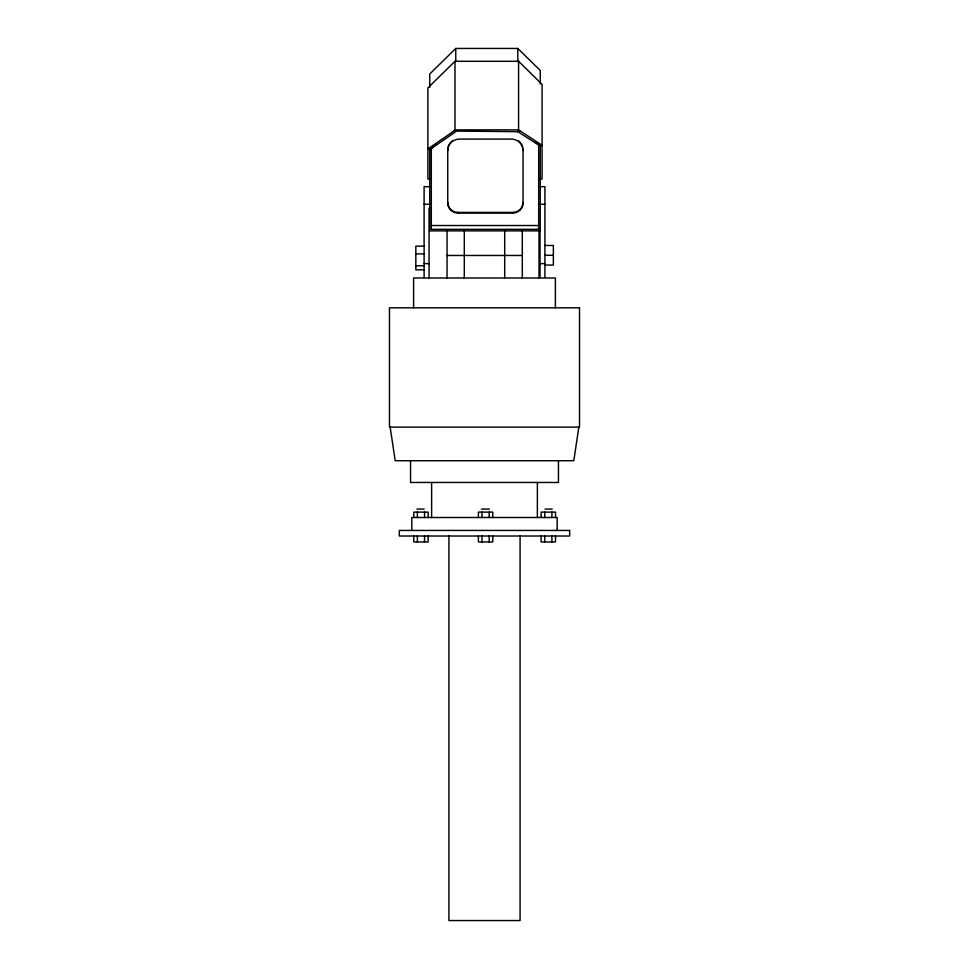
<?xml version="1.0" encoding="UTF-8"?>
<svg xmlns="http://www.w3.org/2000/svg" width="969" height="969" viewBox="0 0 969 969"><rect width="100%" height="100%" fill="white"/><g stroke="black" fill="none" stroke-linecap="round" stroke-linejoin="round"><path stroke-width="1.45" d="M578.832 427.123L573.805 460.723L395.195 460.723L390.168 427.123M540.242 84.037L540.242 70.471L517.809 48.45L455.757 48.45L429.739 73.995L429.739 87.343M540.242 179.047L542.083 179.047L542.083 84.376L518.585 61.289L454.994 61.289L427.886 87.9L427.886 179.047L429.739 179.047M431.302 148.548L435.493 144.442M453.771 131.081L454.994 129.882L518.585 129.882L542.083 145.277L540.242 145.992L517.809 131.687L453.771 131.081L427.886 148.947L429.739 149.65L455.757 131.687L454.994 129.882L454.994 61.289M519.759 131.045L517.809 131.687L518.585 129.882L518.585 61.289M429.739 186.666L424.107 186.666L424.107 277.025M540.242 186.666L544.917 186.666L544.917 277.025M424.107 204.265L429.739 204.265M540.242 204.265L544.917 204.265M447.751 202.412A10.175 9.993 0 0 0 457.925 212.405L512.867 212.405A10.175 9.993 0 0 0 523.042 202.412M452.329 140.856A11.701 11.483 0 0 0 447.751 149.977L447.751 203.03A10.175 9.993 0 0 0 457.925 213.023L512.867 213.023A10.175 9.993 0 0 0 523.042 203.03L523.042 149.977A11.701 11.483 0 0 0 522.945 148.475M431.302 225.523L538.679 225.523M544.917 245.472L553.36 245.472L553.36 265.07L544.917 265.07M424.107 246.126L415.834 246.126L415.834 269.818L424.107 269.818M415.834 253.89L424.107 253.89M544.917 255.271L553.36 255.271M447.048 255.465L522.315 255.465M424.107 263.616L429.073 263.616M540.036 263.616L544.917 263.616M415.834 265.748L424.107 265.748M416.985 509.064L424.18 509.064M481.472 509.064L489.381 509.064M545.038 509.064L552.233 509.064M535.445 141.849L538.679 145.023M558.447 460.723L558.447 482.465L410.553 482.465L410.553 460.723M557.187 530.443L557.187 517.507L411.813 517.507L411.813 530.443M555.503 517.507L555.503 512.116L541.126 512.116L541.126 517.507M555.503 536.014L555.503 541.95L541.126 541.95L541.126 536.014M555.382 307.815L555.382 277.982L413.618 277.982L413.618 307.815M551.906 512.116L551.906 517.507M551.906 536.014L551.906 541.95M544.723 512.116L544.723 517.507M544.723 536.014L544.723 541.95M540.242 145.895L540.242 230.864L429.739 230.864L429.739 149.396M540.036 229.847L540.036 277.025M539.018 230.271L539.018 277.982M538.679 144.248L538.679 229.314L431.302 229.314L431.302 147.748M537.371 482.465L537.371 517.507M522.315 230.271L522.315 277.982M520.074 536.014L520.074 920.55L448.926 920.55L448.926 536.014M517.809 48.45L517.809 61.641M512.867 212.405L512.867 213.023M504.704 231.228L504.704 277.982M492.773 517.507L492.773 512.116L478.395 512.116L478.395 517.507M492.773 536.014L492.773 541.95L478.395 541.95L478.395 536.014M489.175 512.116L489.175 517.507M489.175 536.014L489.175 541.95M481.993 512.116L481.993 517.507M481.993 536.014L481.993 541.95M464.296 231.228L464.296 277.982M457.925 212.405L457.925 213.023M455.757 48.45L455.757 61.641M447.048 230.271L447.048 277.982M431.629 482.465L431.629 517.507M429.073 208.165L429.073 277.982M428.153 517.507L428.153 512.116L413.775 512.116L413.775 517.507M428.153 536.014L428.153 541.95L413.775 541.95L413.775 536.014M424.555 512.116L424.555 517.507M424.555 536.014L424.555 541.95M417.373 512.116L417.373 517.507M417.373 536.014L417.373 541.95M518.463 140.856A11.701 11.483 0 0 1 520.632 142.976M521.479 144.236A11.701 11.483 0 0 1 522.642 146.997M523.042 150.583A11.701 11.483 0 0 0 511.341 139.1L459.451 139.1A11.701 11.483 0 0 0 447.751 150.583M579.523 307.815L389.477 307.815L389.477 427.123L579.523 427.123L579.523 307.815M569.675 530.443L399.325 530.443L399.325 536.014L569.675 536.014L569.675 530.443"/></g></svg>
